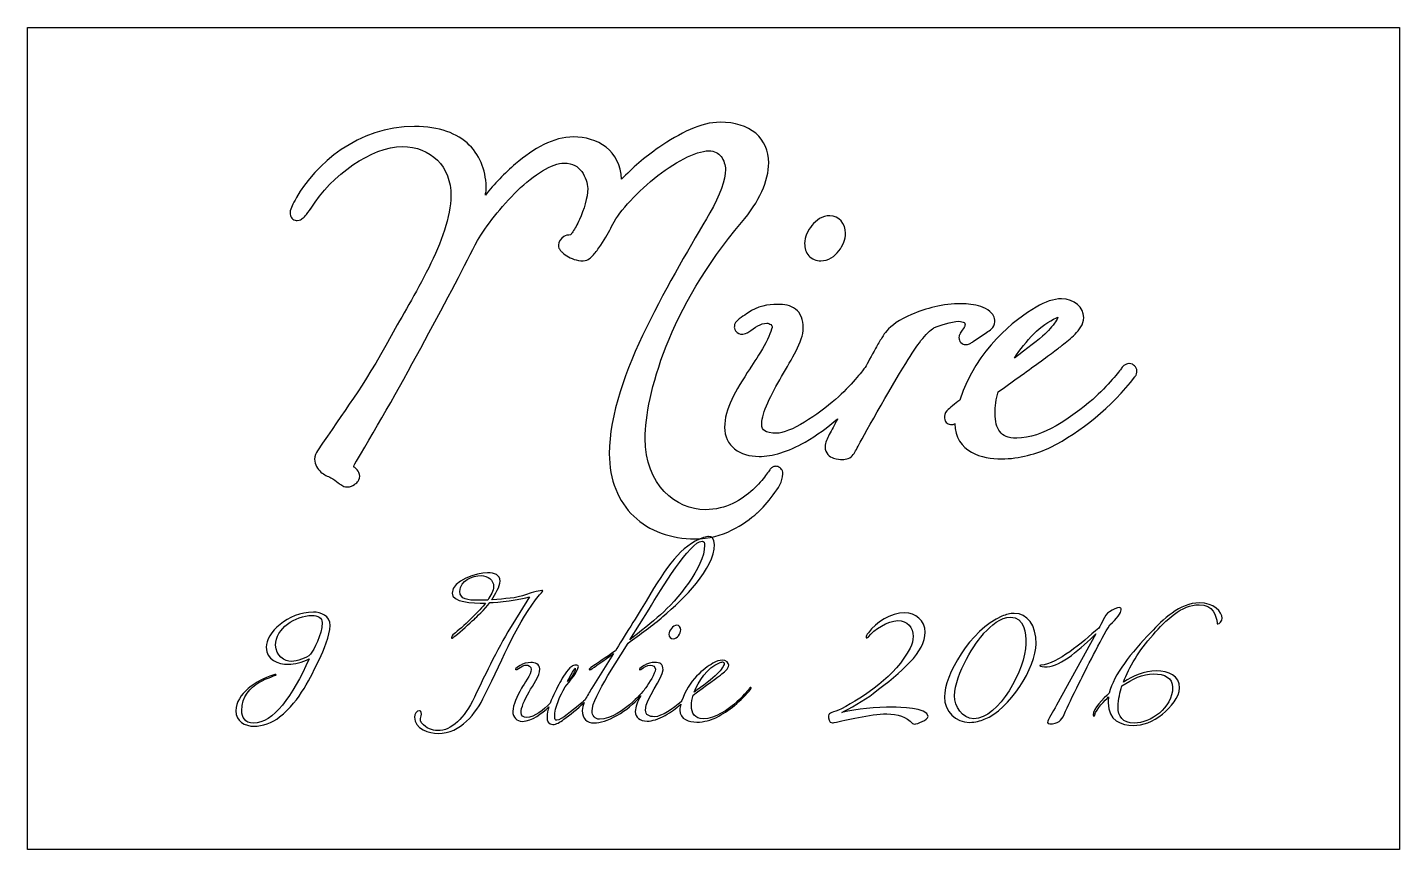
# Model space of a CAD drawing. Extents: x 22 to 207, y 150 to 255.
# Drawn here: x 155.94 to 205.85, y 149.66 to 179.58 of the extents above; entities that cross this region are included whole.
import ezdxf

# ---------------------------------------------------------------- set-up
doc = ezdxf.new("R2010")
doc.units = 0
doc.layers.add('Layer_1', color=7, linetype='CONTINUOUS')

msp = doc.modelspace()

# ---------------------------------------------------------------- linework, layer by layer
at = {"layer": 'Layer_1', "color": 1}
msp.add_lwpolyline([(155.935276, 179.578526), (205.850456, 179.578526), (205.850456, 149.663349), (155.935276, 149.663349), (155.935276, 179.578526)], close=True, dxfattribs=at)
at = {"layer": 'Layer_1', "color": 7}
for points in [[(181.134853, 176.130064), (181.134853, 176.130064)], [(185.128958, 172.727412), (185.128958, 172.727412)], [(189.921775, 169.525404), (189.921775, 169.525404)], [(193.549324, 169.702896), (193.549324, 169.702896)], [(193.423647, 169.032065), (193.423647, 169.032065)], [(190.3407, 168.146263), (190.828524, 168.478647), (190.830177, 168.479748)], [(193.565309, 168.005152), (193.57964, 168.017829)], [(180.476703, 160.884552), (180.476703, 160.884552)], [(180.710417, 161.053225), (180.710417, 161.053225)], [(172.670391, 159.734167), (172.670391, 159.734167)], [(172.436674, 159.631641), (172.436674, 159.631641)], [(174.195051, 158.85498), (173.596433, 157.882634)], [(166.33858, 158.303213), (166.33858, 158.303213)], [(177.848508, 157.293385), (178.550203, 158.415658)], [(187.857474, 158.2751), (187.857474, 158.2751)], [(191.835594, 158.256908), (191.835594, 158.256908)], [(195.657171, 158.471883), (195.657171, 158.471883)], [(198.576957, 158.640005), (198.576957, 158.640005)], [(166.282909, 158.181944), (166.282909, 158.181944)], [(179.562785, 157.826409), (179.562785, 157.826409)], [(191.695036, 158.12572), (191.695036, 158.12572)], [(194.806093, 157.508359), (193.375139, 154.9182)], [(177.259257, 156.797842), (176.464406, 155.535008)], [(177.053655, 155.993619), (177.782911, 157.171566)], [(175.864684, 156.264817), (175.864684, 156.264817)], [(181.223048, 156.489161), (181.223048, 156.489161)], [(196.902917, 156.058662), (196.902917, 156.058662)]]:
    msp.add_lwpolyline(points, dxfattribs=at)
for points in [[(170.015188, 175.974622), (167.953021, 175.974622), (166.404383, 174.588358), (165.722323, 173.388871)], [(172.009483, 175.299383), (171.577023, 175.725507), (170.913442, 175.974622), (170.015188, 175.974622)], [(181.134853, 176.130064), (180.446615, 176.130064), (179.65479, 175.724237), (178.907942, 175.211188)], [(182.426901, 175.727677), (182.116058, 175.991648), (181.674626, 176.130064), (181.134853, 176.130064)], [(182.900947, 174.653359), (182.900947, 175.07639), (182.737746, 175.463709), (182.426901, 175.727677)], [(166.254244, 172.997508), (166.994688, 174.20337), (168.459935, 175.244812), (169.570355, 175.244812)], [(169.570355, 175.244812), (170.614052, 175.244812), (171.340859, 174.5203), (171.340859, 173.452261)], [(172.626294, 173.674951), (172.626294, 174.287407), (172.441946, 174.873261), (172.009483, 175.299383)], [(175.797436, 175.596489), (175.068947, 175.596489), (174.346004, 175.17013), (173.691242, 174.615877)], [(176.990265, 175.216703), (176.650534, 175.48121), (176.218565, 175.596489), (175.797436, 175.596489)], [(177.547544, 174.058048), (177.525756, 174.560897), (177.313057, 174.965381), (176.990265, 175.216703)], [(178.907942, 175.211188), (178.388462, 174.854332), (177.936641, 174.450317), (177.547544, 174.058048)], [(178.731553, 174.078992), (179.443168, 174.658044), (180.258415, 175.088819), (180.71207, 175.088819)], [(180.71207, 175.088819), (180.935946, 175.088819), (181.069934, 175.005623), (181.170682, 174.878807)], [(181.170682, 174.878807), (181.271429, 174.75199), (181.326124, 174.571105), (181.326124, 174.408619)], [(173.691242, 174.615877), (173.285359, 174.2723), (172.92381, 173.877606), (172.59322, 173.480923)], [(173.762899, 173.642431), (174.362257, 174.22553), (175.023831, 174.643989), (175.463951, 174.643989)], [(175.463951, 174.643989), (175.771708, 174.643989), (175.95979, 174.517336), (176.100051, 174.332551)], [(176.100051, 174.332551), (176.23932, 174.149082), (176.311303, 173.899679), (176.321091, 173.712436)], [(181.326124, 174.408619), (181.326124, 174.041075), (181.123709, 173.460552), (180.757271, 172.835453)], [(181.911515, 172.479918), (182.557287, 173.241009), (182.900947, 173.992036), (182.900947, 174.653359)], [(176.321091, 173.712436), (176.319397, 173.398066), (176.178187, 172.943781), (176.015165, 172.586301)], [(177.186497, 172.333295), (177.387371, 172.773307), (178.019941, 173.499948), (178.731553, 174.078992)], [(165.720669, 173.385563), (165.653235, 173.261936), (165.601647, 173.164942), (165.563573, 173.082397)], [(165.722323, 173.388871), (165.721763, 173.387773), (165.721211, 173.38667), (165.720669, 173.385563)], [(171.340859, 173.452261), (171.340859, 172.69925), (170.986221, 171.746151), (170.531124, 170.827924)], [(172.305486, 171.823421), (172.615874, 172.336622), (173.164432, 173.060195), (173.762899, 173.642431)], [(172.59322, 173.480923), (172.597397, 173.547237), (172.626294, 173.608228), (172.626294, 173.674951)], [(165.491914, 172.829938), (165.491914, 172.819468), (165.484514, 172.794079), (165.506245, 172.727412)], [(165.563573, 173.082397), (165.525498, 172.99985), (165.491914, 172.940335), (165.491914, 172.829938)], [(165.506245, 172.727412), (165.51711, 172.694079), (165.541314, 172.64517), (165.589481, 172.607248)], [(165.932886, 172.624336), (165.969538, 172.651797), (166.001522, 172.681935), (166.035411, 172.717492)], [(166.035411, 172.717492), (166.103193, 172.788601), (166.175964, 172.88036), (166.249285, 172.990342)], [(166.249285, 172.990342), (166.250983, 172.992699), (166.252636, 172.995088), (166.254244, 172.997508)], [(180.755617, 172.832695), (180.113838, 171.704055), (179.20425, 170.214289), (178.452639, 168.660548)], [(180.757271, 172.835453), (180.756714, 172.834538), (180.756162, 172.833618), (180.755617, 172.832695)], [(185.128958, 172.727412), (184.849855, 172.727412), (184.628937, 172.560851), (184.472461, 172.370226)], [(185.694506, 172.09572), (185.694506, 172.426372), (185.460979, 172.727412), (185.128958, 172.727412)], [(165.589481, 172.607248), (165.637642, 172.569326), (165.701066, 172.553781), (165.745473, 172.553781)], [(165.745473, 172.553781), (165.872163, 172.553781), (165.896234, 172.596876), (165.932886, 172.624336)], [(176.015165, 172.586301), (175.933159, 172.406481), (175.846463, 172.248829), (175.778143, 172.144228)], [(176.790175, 171.652544), (176.964456, 171.911195), (177.118264, 172.183181), (177.186497, 172.333295)], [(178.408542, 164.623447), (178.408542, 166.185792), (179.277126, 169.38451), (181.911515, 172.479918)], [(184.472461, 172.370226), (184.315983, 172.179602), (184.208428, 171.955777), (184.208428, 171.717588)], [(167.900175, 163.792215), (169.505184, 166.44494), (171.477613, 170.190542), (172.305486, 171.823421)], [(175.443004, 171.96894), (175.342683, 171.905548), (175.254488, 171.791829), (175.254488, 171.65089)], [(175.696564, 172.034534), (175.606679, 172.022709), (175.514782, 172.014299), (175.443004, 171.96894)], [(175.697665, 172.035638), (175.695971, 172.033662), (175.69791, 172.035852), (175.696564, 172.034534)], [(175.778143, 172.144228), (175.743983, 172.091927), (175.713401, 172.052791), (175.697665, 172.035638)], [(184.208428, 171.717588), (184.208428, 171.553306), (184.25427, 171.393636), (184.360563, 171.272757)], [(185.454174, 171.448593), (185.603083, 171.642364), (185.694506, 171.868362), (185.694506, 172.09572)], [(175.254488, 171.65089), (175.254488, 171.558917), (175.283142, 171.526049), (175.303547, 171.493794)], [(175.303547, 171.493794), (175.323952, 171.461539), (175.345688, 171.436119), (175.370242, 171.410561)], [(175.370242, 171.410561), (175.41936, 171.359442), (175.480204, 171.310236), (175.5549, 171.263385)], [(175.5549, 171.263385), (175.704291, 171.169681), (175.910079, 171.085895), (176.153521, 171.085895)], [(176.377312, 171.168025), (176.430584, 171.206667), (176.476197, 171.251043), (176.521731, 171.300869)], [(176.521731, 171.300869), (176.612804, 171.400514), (176.703028, 171.523218), (176.790175, 171.652544)], [(184.360563, 171.272757), (184.466859, 171.151876), (184.630345, 171.085895), (184.795473, 171.085895)], [(184.795473, 171.085895), (185.079744, 171.085895), (185.305265, 171.254822), (185.454174, 171.448593)], [(170.531124, 170.827924), (170.076027, 169.9097), (169.528583, 169.025396), (169.166867, 168.35848)], [(176.153521, 171.085895), (176.262055, 171.085895), (176.324043, 171.129383), (176.377312, 171.168025)], [(183.216793, 169.502803), (182.872586, 169.502803), (182.489063, 169.428348), (182.151294, 169.194673)], [(183.881008, 169.326965), (183.693613, 169.471635), (183.46225, 169.502803), (183.216793, 169.502803)], [(184.159923, 168.648971), (184.159923, 168.935653), (184.068398, 169.182295), (183.881008, 169.326965)], [(189.921775, 169.525404), (189.219563, 169.525404), (188.628187, 169.359674), (188.097253, 169.129079)], [(192.629897, 169.403035), (191.841137, 168.929779), (190.486318, 167.922317), (189.850118, 166.015815)], [(190.61741, 169.418467), (190.381927, 169.497043), (190.123834, 169.525404), (189.921775, 169.525404)], [(190.947034, 169.244835), (190.848522, 169.328407), (190.73515, 169.379179), (190.61741, 169.418467)], [(191.131692, 168.871111), (191.131692, 169.02604), (191.04555, 169.161264), (190.947034, 169.244835)], [(192.634306, 169.405239), (192.632828, 169.40452), (192.631359, 169.403785), (192.629897, 169.403035)], [(193.549324, 169.702896), (193.265304, 169.702896), (192.966233, 169.594912), (192.634306, 169.405239)], [(194.359059, 169.027104), (194.359059, 169.381479), (194.026965, 169.702896), (193.549324, 169.702896)], [(181.71473, 168.861188), (181.694297, 168.836042), (181.65079, 168.814235), (181.65079, 168.693068)], [(181.771507, 168.92017), (181.752683, 168.903265), (181.735166, 168.88634), (181.71473, 168.861188)], [(181.89553, 169.018838), (181.850609, 168.985871), (181.809128, 168.953957), (181.771507, 168.92017)], [(182.151294, 169.194673), (182.084492, 169.150141), (181.984365, 169.084031), (181.89553, 169.018838)], [(182.144128, 168.478647), (182.428267, 168.668066), (182.597631, 168.817644), (182.83866, 168.817644)], [(182.83866, 168.817644), (182.878662, 168.817644), (182.941589, 168.796506), (182.980872, 168.765278)], [(182.980872, 168.765278), (183.020154, 168.734061), (183.02938, 168.707592), (183.02938, 168.693068)], [(188.097253, 169.129079), (187.654235, 168.94255), (187.365183, 168.734104), (187.195466, 168.53873)], [(188.913603, 168.642356), (189.102929, 168.737019), (189.548773, 168.884336), (189.81043, 168.884342)], [(189.81043, 168.884342), (189.897726, 168.884342), (189.974313, 168.86103), (190.009969, 168.838037)], [(190.009969, 168.838037), (190.045628, 168.815036), (190.0458, 168.816504), (190.045797, 168.782366)], [(190.045797, 168.782366), (190.045797, 168.7316), (190.018757, 168.673203), (190.024853, 168.679287)], [(191.006566, 168.608732), (191.063087, 168.660539), (191.131692, 168.760714), (191.131692, 168.871111)], [(191.839452, 167.546541), (192.251688, 168.180697), (192.802837, 168.775692), (193.371831, 169.013876)], [(193.372382, 168.925682), (193.278368, 168.782186), (193.131838, 168.603006), (192.940782, 168.41195)], [(193.371831, 169.013876), (193.376682, 169.015917), (193.381462, 169.018124), (193.386162, 169.020491)], [(193.423647, 169.032065), (193.404343, 168.987875), (193.411342, 168.98514), (193.372382, 168.925682)], [(193.386162, 169.020491), (193.405212, 169.03003), (193.406144, 169.025066), (193.423647, 169.032065)], [(194.043763, 168.415808), (194.202626, 168.574812), (194.359059, 168.766796), (194.359059, 169.027104)], [(169.166867, 168.35848), (168.083724, 166.36911), (167.493154, 165.693732), (166.486857, 164.173105)], [(178.452639, 168.660548), (177.701027, 167.106805), (177.100507, 165.490758), (177.100507, 164.067822)], [(181.65079, 168.693068), (181.65079, 168.681356), (181.637356, 168.619741), (181.696541, 168.532665)], [(181.696541, 168.532665), (181.755717, 168.445588), (181.866817, 168.417461), (181.92695, 168.417461)], [(181.92695, 168.417461), (181.947862, 168.417461), (182.047052, 168.428186), (182.119324, 168.464313)], [(182.119324, 168.464313), (182.12788, 168.468574), (182.136164, 168.473361), (182.144128, 168.478647)], [(183.02938, 168.693068), (183.02938, 168.621951), (182.909306, 168.296241), (182.737235, 167.992474)], [(183.899198, 167.815535), (184.047043, 168.111572), (184.159923, 168.379463), (184.159923, 168.648971)], [(187.014115, 168.284066), (186.945643, 168.173122), (186.867379, 168.038259), (186.788668, 167.898768)], [(187.195466, 168.53873), (187.123682, 168.465228), (187.080728, 168.392005), (187.014115, 168.284066)], [(188.440658, 168.186502), (188.601344, 168.397175), (188.791918, 168.584672), (188.908642, 168.639601)], [(188.908642, 168.639601), (188.910307, 168.640499), (188.911961, 168.641417), (188.913603, 168.642356)], [(189.82366, 168.292886), (189.82366, 168.287665), (189.822489, 168.281145), (189.825314, 168.255954)], [(189.850118, 168.410846), (189.839507, 168.385587), (189.82366, 168.375484), (189.82366, 168.292886)], [(189.825314, 168.255954), (189.827854, 168.23078), (189.837365, 168.16673), (189.894216, 168.109882)], [(189.8876, 168.48526), (189.872953, 168.459577), (189.860733, 168.436097), (189.850118, 168.410846)], [(190.007765, 168.659995), (189.956163, 168.595496), (189.916895, 168.53665), (189.8876, 168.48526)], [(190.024853, 168.679287), (190.018803, 168.673179), (190.013098, 168.666738), (190.007765, 168.659995)], [(190.830177, 168.479748), (190.896079, 168.523636), (190.950556, 168.557393), (191.006566, 168.608732)], [(192.940782, 168.41195), (192.772891, 168.244058), (192.261247, 167.871692), (191.839452, 167.546541)], [(193.57964, 168.017829), (193.714672, 168.131051), (193.88972, 168.261627), (194.043763, 168.415808)], [(182.737235, 167.992474), (182.565164, 167.688707), (182.356946, 167.37629), (182.223503, 167.176124)], [(183.371685, 166.877917), (183.559952, 167.200457), (183.751353, 167.519495), (183.899198, 167.815535)], [(186.788668, 167.898768), (186.638415, 167.632494), (186.492422, 167.360562), (186.408881, 167.20534)], [(188.04599, 167.608827), (188.13986, 167.749633), (188.279975, 167.975829), (188.440658, 168.186502)], [(189.894216, 168.109882), (189.951061, 168.053036), (190.015103, 168.04365), (190.040285, 168.04098)], [(190.040285, 168.04098), (190.06546, 168.03844), (190.07199, 168.039326), (190.077217, 168.039326)], [(190.077217, 168.039326), (190.165375, 168.039326), (190.194427, 168.062666), (190.230455, 168.080669)], [(190.230455, 168.080669), (190.266484, 168.098675), (190.300757, 168.119635), (190.339046, 168.145159)], [(190.339046, 168.145159), (190.339599, 168.145525), (190.34015, 168.145893), (190.3407, 168.146263)], [(192.721397, 167.377868), (192.953863, 167.547695), (193.156284, 167.696485), (193.304033, 167.806162)], [(193.304033, 167.806162), (193.377907, 167.861001), (193.437657, 167.905716), (193.481523, 167.939007)], [(193.481523, 167.939007), (193.503451, 167.955658), (193.521338, 167.969194), (193.535543, 167.980347)], [(193.535543, 167.980347), (193.545054, 167.987826), (193.555383, 167.996459), (193.565309, 168.005152)], [(186.233043, 164.491705), (186.537817, 165.057724), (187.71152, 167.107126), (188.04599, 167.608827)], [(191.247999, 166.314576), (191.731852, 166.659341), (192.279781, 167.055245), (192.721397, 167.377868)], [(195.863326, 167.304558), (195.802628, 167.268382), (195.768809, 167.224522), (195.736546, 167.176124)], [(196.018215, 167.345898), (196.00718, 167.345898), (195.92402, 167.340733), (195.863326, 167.304558)], [(196.213346, 167.262665), (196.168944, 167.307809), (196.10703, 167.345898), (196.018215, 167.345898)], [(196.293825, 167.06974), (196.293825, 167.156645), (196.257748, 167.21752), (196.213346, 167.262665)], [(182.221849, 167.173369), (181.684614, 166.345129), (181.295257, 165.696622), (181.295257, 165.023629)], [(182.223503, 167.176124), (182.222945, 167.17521), (182.222394, 167.174291), (182.221849, 167.173369)], [(182.647387, 165.157022), (182.647387, 165.554517), (182.995149, 166.232836), (183.371685, 166.877917)], [(186.382423, 167.176124), (186.323235, 167.087342), (185.892533, 166.538999), (185.333459, 166.043927)], [(186.408881, 167.20534), (186.400386, 167.195405), (186.387644, 167.183975), (186.382423, 167.176124)], [(193.165676, 164.305947), (194.244471, 164.856819), (195.376859, 165.763884), (196.223269, 166.861932)], [(195.736546, 167.176124), (195.677358, 167.087342), (195.246656, 166.538999), (194.687582, 166.043927)], [(196.223269, 166.861932), (196.232351, 166.873638), (196.240288, 166.886189), (196.24697, 166.899414)], [(196.24697, 166.899414), (196.258203, 166.921878), (196.267036, 166.934722), (196.279493, 166.972726)], [(196.279493, 166.972726), (196.291939, 167.010728), (196.293825, 167.059287), (196.293825, 167.06974)], [(191.13445, 165.535157), (191.13445, 165.780275), (191.178939, 166.065492), (191.247999, 166.314576)], [(185.333459, 166.043927), (185.019721, 165.773511), (184.60446, 165.456942), (184.202917, 165.213246)], [(189.850118, 166.015815), (189.67949, 165.886495), (189.488188, 165.737671), (189.382688, 165.632171)], [(194.687582, 166.043927), (193.898828, 165.364802), (192.856155, 164.632816), (191.925993, 164.632816)], [(184.223313, 164.490605), (184.659439, 164.746591), (185.041918, 165.026079), (185.405669, 165.337271)], [(185.400707, 165.327348), (185.292289, 165.110511), (185.187666, 164.924123), (185.106358, 164.764558)], [(185.405669, 165.337271), (185.403975, 165.333913), (185.402401, 165.330707), (185.400707, 165.327348)], [(189.29284, 165.401762), (189.29284, 165.39132), (189.285369, 165.366143), (189.307721, 165.298686)], [(189.382688, 165.632171), (189.305503, 165.554986), (189.29284, 165.422672), (189.29284, 165.401762)], [(189.307721, 165.298686), (189.318897, 165.264957), (189.34419, 165.215289), (189.392608, 165.177968)], [(191.311939, 164.870391), (191.196668, 165.0154), (191.13445, 165.244604), (191.13445, 165.535157)], [(181.295257, 165.023629), (181.295257, 164.707608), (181.430109, 164.423111), (181.660159, 164.239799)], [(182.756528, 164.894645), (182.682605, 164.942925), (182.647387, 164.9886), (182.647387, 165.157022)], [(183.194192, 164.810309), (182.982715, 164.810309), (182.83045, 164.846363), (182.756528, 164.894645)], [(184.202917, 165.213246), (183.801154, 164.969417), (183.40011, 164.810309), (183.194192, 164.810309)], [(185.106358, 164.764558), (185.02505, 164.604989), (184.95312, 164.489103), (184.95312, 164.312009)], [(189.392608, 165.177968), (189.441026, 165.14065), (189.502946, 165.126155), (189.546397, 165.126155)], [(189.546397, 165.126155), (189.653683, 165.126155), (189.652148, 165.150765), (189.667114, 165.159228)], [(189.667114, 165.159228), (189.66909, 165.160357), (189.66966, 165.160854), (189.671523, 165.161983)], [(189.671523, 165.161983), (189.671517, 165.16029), (189.670972, 165.1588), (189.670972, 165.157022)], [(189.670972, 165.157022), (189.670972, 164.67062), (189.935372, 164.312697), (190.272899, 164.124046)], [(191.925993, 164.632816), (191.597788, 164.632816), (191.42721, 164.725382), (191.311939, 164.870391)], [(180.601276, 162.03053), (179.531744, 162.03053), (178.408542, 162.926811), (178.408542, 164.623447)], [(181.660159, 164.239799), (181.890213, 164.05649), (182.199427, 163.969704), (182.549269, 163.969704)], [(182.549269, 163.969704), (183.028508, 163.969704), (183.615279, 164.139898), (184.222209, 164.490051)], [(184.222209, 164.490051), (184.222578, 164.490235), (184.222946, 164.490419), (184.223313, 164.490605)], [(184.95312, 164.312009), (184.95312, 164.210485), (184.994598, 164.106607), (185.056199, 164.038056)], [(185.974522, 164.038056), (186.060326, 164.149864), (186.112562, 164.272001), (186.232492, 164.490051)], [(186.232492, 164.490051), (186.232678, 164.490602), (186.232861, 164.491153), (186.233043, 164.491705)], [(191.369817, 163.880409), (192.015931, 163.880409), (192.663691, 164.067037), (193.159614, 164.303189)], [(193.159614, 164.303189), (193.161648, 164.304079), (193.163669, 164.304998), (193.165676, 164.305947)], [(166.486857, 164.173105), (166.436283, 164.097119), (166.381024, 163.986268), (166.381024, 163.867178)], [(166.381024, 163.867178), (166.381024, 163.667628), (166.491364, 163.501644), (166.613637, 163.398647)], [(167.811981, 163.583302), (167.813671, 163.607489), (167.813956, 163.654228), (167.898521, 163.789457)], [(167.898521, 163.789457), (167.899079, 163.790373), (167.89963, 163.791292), (167.900175, 163.792215)], [(177.100507, 164.067822), (177.100507, 163.114782), (177.430055, 162.328808), (177.992374, 161.790751)], [(185.056199, 164.038056), (185.117796, 163.969504), (185.190181, 163.932479), (185.255738, 163.908521)], [(185.255738, 163.908521), (185.386853, 163.860606), (185.505939, 163.858359), (185.585365, 163.858359)], [(185.585365, 163.858359), (185.648259, 163.858359), (185.718021, 163.862536), (185.793174, 163.893637)], [(185.793174, 163.893637), (185.868327, 163.924732), (185.931621, 163.98215), (185.974522, 164.038056)], [(190.272899, 164.124046), (190.610425, 163.935394), (191.010546, 163.880409), (191.369817, 163.880409)], [(166.613637, 163.398647), (166.729534, 163.301015), (166.857942, 163.241424), (166.974131, 163.194146)], [(167.819146, 163.57724), (167.813699, 163.581304), (167.816157, 163.580057), (167.811981, 163.583302)], [(167.928838, 163.482431), (167.884043, 163.532401), (167.845009, 163.557857), (167.819146, 163.57724)], [(168.023094, 163.244856), (168.023094, 163.342558), (167.973632, 163.43246), (167.928838, 163.482431)], [(167.939861, 163.039254), (167.975607, 163.079762), (168.023094, 163.138046), (168.023094, 163.244856)], [(182.787948, 163.271867), (182.679885, 163.130584), (182.524064, 162.943905), (182.323272, 162.758686)], [(182.915828, 163.446049), (182.883835, 163.401735), (182.841979, 163.342508), (182.787948, 163.271867)], [(182.959375, 163.504481), (182.944643, 163.485939), (182.93183, 163.468209), (182.915828, 163.446049)], [(182.988591, 163.537551), (182.973802, 163.522791), (182.966747, 163.513729), (182.959375, 163.504481)], [(183.023868, 163.567317), (183.004423, 163.553855), (182.995985, 163.544937), (182.988591, 163.537551)], [(183.066312, 163.590468), (183.046189, 163.581888), (183.033585, 163.574034), (183.023868, 163.567317)], [(183.061901, 162.566312), (183.244518, 162.816646), (183.412474, 163.045765), (183.412474, 163.333603)], [(183.103243, 163.603145), (183.088173, 163.599505), (183.076376, 163.594758), (183.066312, 163.590468)], [(183.158364, 163.609761), (183.158189, 163.609761), (183.118314, 163.606786), (183.103243, 163.603145)], [(183.312703, 163.557397), (183.26503, 163.594318), (183.202769, 163.609761), (183.158364, 163.609761)], [(183.39704, 163.439437), (183.385666, 163.472697), (183.360376, 163.520471), (183.312703, 163.557397)], [(183.412474, 163.333603), (183.412474, 163.345965), (183.419815, 163.372917), (183.39704, 163.439437)], [(166.974131, 163.194146), (167.074314, 163.138831), (167.162198, 163.072068), (167.243125, 163.010592)], [(167.243125, 163.010592), (167.28431, 162.979302), (167.323163, 162.949358), (167.369355, 162.921294)], [(167.369355, 162.921294), (167.415543, 162.893213), (167.46951, 162.857353), (167.568894, 162.857353)], [(167.568894, 162.857353), (167.705428, 162.857353), (167.757469, 162.899946), (167.83127, 162.947752)], [(167.83127, 162.947752), (167.868174, 162.971656), (167.904115, 162.998744), (167.939861, 163.039254)], [(182.323272, 162.758686), (181.921689, 162.388247), (181.350127, 162.03053), (180.601276, 162.03053)], [(182.493598, 161.918632), (182.663809, 162.076687), (182.879286, 162.315975), (183.061901, 162.566312)], [(177.992374, 161.790751), (178.554693, 161.252694), (179.339819, 160.967235), (180.223143, 160.967235)], [(180.223143, 160.967235), (181.237977, 160.967235), (182.001964, 161.49731), (182.486433, 161.912569)], [(182.486433, 161.912569), (182.488862, 161.914541), (182.491251, 161.916563), (182.493598, 161.918632)], [(180.532924, 161.015743), (179.681869, 160.707119), (179.21399, 160.005543), (178.437757, 158.69623)], [(178.550203, 158.415658), (178.97105, 159.107726), (180.046497, 160.884555), (180.476703, 160.884552)], [(180.570409, 160.735175), (180.570409, 159.930881), (179.531916, 158.715076), (178.970782, 158.210057)], [(179.055118, 158.144463), (179.812648, 158.789766), (180.925391, 159.865471), (180.925391, 160.763284)], [(180.476703, 160.884552), (180.542164, 160.884552), (180.570409, 160.828698), (180.570409, 160.735175)], [(180.710417, 161.053225), (180.691705, 161.053225), (180.598389, 161.043799), (180.532924, 161.015743)], [(180.925391, 160.763284), (180.925391, 160.969033), (180.841348, 161.053225), (180.710417, 161.053225)], [(172.670391, 159.734167), (172.296303, 159.734167), (171.38, 159.453799), (171.379995, 158.995537)], [(173.128452, 159.434856), (173.128452, 159.65931), (172.922901, 159.734167), (172.670391, 159.734167)], [(171.669936, 159.051762), (171.669936, 159.463262), (172.12805, 159.631641), (172.436674, 159.631641)], [(172.436674, 159.631641), (172.689184, 159.631641), (172.894735, 159.472411), (172.894735, 159.229254)], [(172.829141, 158.752451), (172.950719, 158.948849), (173.128452, 159.247813), (173.128452, 159.434856)], [(171.379995, 158.995537), (171.379995, 158.649508), (172.109107, 158.639985), (172.595424, 158.630633)], [(172.305486, 158.733711), (171.959453, 158.733711), (171.669936, 158.771196), (171.669936, 159.051762)], [(172.679761, 158.743081), (172.558182, 158.743081), (172.427065, 158.733711), (172.305486, 158.733711)], [(172.567312, 155.263812), (173.287433, 156.72276), (173.764485, 157.966665), (174.568776, 158.929943)], [(172.894735, 159.229254), (172.894735, 159.070267), (172.782636, 158.911421), (172.679761, 158.743081)], [(172.754727, 158.649375), (173.007237, 158.649375), (173.90513, 158.761457), (174.195051, 158.85498)], [(174.091975, 158.948686), (173.680478, 158.789696), (173.324808, 158.799212), (172.829141, 158.752451)], [(174.643742, 159.089244), (174.531517, 159.089244), (174.15744, 158.967389), (174.091975, 158.948686)], [(174.568776, 158.929943), (174.606184, 158.967352), (174.681224, 159.051815), (174.681224, 159.079874)], [(174.681224, 159.079874), (174.681224, 159.089216), (174.671798, 159.089244), (174.643742, 159.089244)], [(166.33858, 158.303213), (165.394005, 158.303213), (164.618238, 157.536564), (164.618238, 157.022186)], [(166.946572, 157.81704), (166.946572, 158.172425), (166.600443, 158.303213), (166.33858, 158.303213)], [(172.595424, 158.630633), (172.445787, 158.396828), (171.716274, 157.714107), (171.454408, 157.508359)], [(172.193591, 158.050756), (172.249705, 158.106868), (172.577035, 158.406215), (172.754727, 158.649375)], [(178.437757, 158.69623), (178.185245, 158.26603), (177.577363, 157.321217), (177.324853, 156.900368)], [(187.857474, 158.2751), (187.324396, 158.2751), (186.810162, 157.938655), (186.529596, 157.555214)], [(188.596654, 157.573953), (188.596654, 157.994803), (188.231563, 158.2751), (187.857474, 158.2751)], [(191.835594, 158.256908), (191.676607, 158.256908), (191.535987, 158.209947), (191.386353, 158.153832)], [(192.630448, 157.153377), (192.630448, 157.83609), (192.312558, 158.256908), (191.835594, 158.256908)], [(195.292816, 158.312582), (195.096421, 158.200357), (195.0214, 157.844912), (194.909172, 157.723333)], [(195.657171, 158.471883), (195.573001, 158.471883), (195.433101, 158.387402), (195.292816, 158.312582)], [(195.311559, 157.835782), (195.573421, 158.060233), (195.722765, 158.284673), (195.722765, 158.387549)], [(195.722765, 158.387549), (195.722765, 158.43431), (195.713282, 158.471883), (195.657171, 158.471883)], [(198.576957, 158.640005), (197.847483, 158.640005), (197.230594, 158.013489), (196.800391, 157.564583)], [(196.884174, 157.480247), (197.351785, 158.013322), (197.922264, 158.574411), (198.558215, 158.574408)], [(198.558215, 158.574408), (199.08194, 158.574408), (199.185005, 158.163239), (199.213061, 157.901376)], [(199.399923, 158.078868), (199.399923, 158.322025), (199.081977, 158.640005), (198.576957, 158.640005)], [(164.96385, 157.106523), (164.96385, 157.695712), (165.675014, 158.181944), (166.282909, 158.181944)], [(166.656631, 157.920118), (166.656631, 157.461857), (166.348283, 156.94742), (166.236055, 156.76973)], [(166.282909, 158.181944), (166.49801, 158.181944), (166.656631, 158.107161), (166.656631, 157.920118)], [(166.572847, 156.619799), (166.694426, 156.862956), (166.946572, 157.471007), (166.946572, 157.81704)], [(171.48252, 157.424576), (171.73503, 157.620974), (171.997195, 157.882416), (172.193591, 158.050756)], [(173.596433, 157.882634), (173.119469, 157.134454), (172.60509, 156.077346), (172.193591, 155.207588)], [(177.782911, 157.171566), (178.213114, 157.48954), (178.690383, 157.835841), (179.055118, 158.144463)], [(178.970782, 158.210057), (178.662158, 157.938841), (178.203891, 157.5646), (177.848508, 157.293385)], [(179.562785, 157.826409), (179.413148, 157.826409), (179.272847, 157.629918), (179.272847, 157.498989)], [(179.703346, 157.65829), (179.703346, 157.751812), (179.637603, 157.826409), (179.562785, 157.826409)], [(186.529596, 157.405833), (186.716639, 157.658343), (187.24026, 157.994532), (187.595645, 157.994532)], [(187.595645, 157.994532), (187.941678, 157.994532), (188.156785, 157.74253), (188.156785, 157.415203)], [(191.386353, 158.153832), (190.217323, 157.658165), (189.291736, 155.98384), (189.291736, 155.216957)], [(190.732063, 157.536471), (190.993926, 157.807684), (191.339651, 158.12572), (191.695036, 158.12572)], [(191.695036, 158.12572), (192.218762, 158.12572), (192.256173, 157.527465), (192.256173, 157.153377)], [(194.207474, 155.750535), (194.413223, 156.152682), (194.993582, 157.340112), (195.311559, 157.835782)], [(199.213061, 157.901376), (199.213061, 157.882665), (199.222462, 157.873264), (199.241173, 157.873264)], [(199.241173, 157.873264), (199.297287, 157.873264), (199.399923, 157.985346), (199.399923, 158.078868)], [(171.454408, 157.508359), (171.398294, 157.461598), (171.361255, 157.40578), (171.361255, 157.377721)], [(171.361255, 157.377721), (171.361255, 157.36838), (171.361283, 157.349609), (171.370625, 157.349609)], [(171.370625, 157.349609), (171.389336, 157.349609), (171.445112, 157.39652), (171.48252, 157.424576)], [(179.272847, 157.498989), (179.272847, 157.396114), (179.329255, 157.330867), (179.422778, 157.330869)], [(179.422778, 157.330869), (179.581765, 157.330869), (179.703346, 157.527358), (179.703346, 157.65829)], [(186.529596, 157.555214), (186.464129, 157.471044), (186.44526, 157.415149), (186.44526, 157.387091)], [(186.44526, 157.387091), (186.44526, 157.36838), (186.454661, 157.368351), (186.473372, 157.368351)], [(186.473372, 157.368351), (186.482713, 157.368351), (186.51089, 157.377778), (186.529596, 157.405833)], [(186.707089, 155.348145), (187.745184, 156.133734), (188.596654, 156.844479), (188.596654, 157.573953)], [(188.156785, 157.415203), (188.156785, 157.284272), (188.119156, 157.143714), (188.044336, 156.994077)], [(189.666011, 155.254439), (189.666011, 156.068083), (190.451497, 157.2372), (190.732063, 157.536471)], [(194.909172, 157.723333), (194.263871, 157.171552), (193.441117, 156.43281), (192.795813, 156.367343)], [(193.029527, 156.311672), (193.525196, 156.311672), (194.29172, 157.022045), (194.806093, 157.508359)], [(196.800391, 157.564583), (196.08962, 156.825757), (195.45344, 156.030878), (195.2851, 155.357518)], [(195.808755, 155.759905), (196.014504, 156.302336), (196.360449, 156.881707), (196.884174, 157.480247)], [(164.618238, 157.022186), (164.618238, 156.563925), (165.057743, 156.404825), (165.431831, 156.404825)], [(165.54373, 156.507904), (165.281867, 156.507904), (164.96385, 156.723081), (164.96385, 157.106523)], [(166.236055, 156.76973), (166.067715, 156.629446), (165.749481, 156.507904), (165.54373, 156.507904)], [(176.426924, 156.217966), (176.548502, 156.292783), (176.903874, 156.545332), (177.259257, 156.797842)], [(177.324853, 156.900368), (176.969468, 156.638505), (176.670293, 156.442143), (176.53937, 156.357973)], [(188.044336, 156.994077), (187.520614, 155.974684), (186.370327, 155.217211), (185.54733, 154.787009)], [(192.256173, 157.153377), (192.256173, 156.236858), (191.255619, 154.422104), (190.367158, 154.422104)], [(190.741433, 154.403364), (191.667302, 154.75875), (192.630448, 156.302325), (192.630448, 157.153377)], [(166.17983, 156.60106), (165.571938, 155.244985), (164.889084, 154.263354), (164.150257, 154.263354)], [(165.104408, 154.487701), (165.889996, 155.114299), (166.208112, 155.909031), (166.572847, 156.619799)], [(165.431831, 156.404825), (165.656285, 156.404825), (165.92732, 156.470128), (166.17983, 156.60106)], [(173.854401, 156.357973), (173.798286, 156.320565), (173.685731, 156.246041), (173.685731, 156.227335)], [(173.741952, 156.217966), (173.919645, 156.339544), (174.013317, 156.376716), (174.097487, 156.376716)], [(174.246867, 156.470422), (174.115936, 156.470422), (173.966626, 156.432793), (173.854401, 156.357973)], [(174.097487, 156.376716), (174.144249, 156.376716), (174.265607, 156.330191), (174.265607, 156.217966)], [(174.18127, 155.40437), (174.330905, 155.65688), (174.574287, 155.965484), (174.574287, 156.236705)], [(174.574287, 156.236705), (174.574287, 156.414395), (174.396504, 156.470422), (174.246867, 156.470422)], [(175.734046, 156.329861), (175.547003, 156.180224), (175.415773, 155.946911), (175.303547, 155.741162)], [(175.490959, 155.581862), (175.659299, 155.778261), (175.977132, 156.152702), (175.977132, 156.321042)], [(175.864684, 156.264817), (175.864684, 156.068422), (175.696341, 155.909023), (175.584115, 155.778094)], [(175.584115, 155.778094), (175.593457, 155.806147), (175.827275, 156.264817), (175.864684, 156.264817)], [(175.892796, 156.376716), (175.836682, 156.376716), (175.762104, 156.348578), (175.734046, 156.329861)], [(175.977132, 156.321042), (175.977132, 156.35845), (175.939557, 156.376716), (175.892796, 156.376716)], [(176.53937, 156.357973), (176.483256, 156.320565), (176.37125, 156.246041), (176.37125, 156.227335)], [(178.366098, 156.357973), (178.309984, 156.320565), (178.197417, 156.246041), (178.197425, 156.227335)], [(178.25365, 156.217966), (178.365875, 156.292783), (178.459531, 156.376716), (178.599812, 156.376716)], [(178.758562, 156.470422), (178.627631, 156.470422), (178.487677, 156.442149), (178.366098, 156.357973)], [(178.599812, 156.376716), (178.683982, 156.376716), (178.777305, 156.311505), (178.777305, 156.227335)], [(179.057873, 156.208593), (179.057873, 156.414342), (178.945605, 156.470422), (178.758562, 156.470422)], [(180.867513, 156.44231), (180.543225, 156.247737), (179.990011, 155.840939), (179.734216, 155.060411)], [(180.185108, 155.38563), (180.334745, 155.787777), (180.68971, 156.28334), (181.091857, 156.45168)], [(181.204306, 156.554758), (181.110783, 156.554758), (180.998444, 156.51713), (180.867513, 156.44231)], [(181.279269, 156.432937), (181.279269, 156.358117), (181.185783, 156.208813), (181.017443, 156.040473)], [(181.091857, 156.45168), (181.147971, 156.479732), (181.194989, 156.489161), (181.223048, 156.489161)], [(181.148081, 156.012361), (181.26966, 156.115237), (181.447392, 156.236412), (181.447392, 156.367343)], [(181.447392, 156.367343), (181.447392, 156.451513), (181.363295, 156.554756), (181.204306, 156.554758)], [(181.223048, 156.489161), (181.260456, 156.489161), (181.279269, 156.470337), (181.279269, 156.432937)], [(192.795813, 156.367343), (192.76776, 156.367343), (192.758331, 156.357973), (192.758328, 156.348603)], [(192.758328, 156.348603), (192.758328, 156.339262), (192.917301, 156.311672), (193.029527, 156.311672)], [(164.861325, 156.012361), (164.281488, 155.815965), (163.514704, 155.338643), (163.514704, 154.712045)], [(163.729678, 154.712045), (163.729678, 155.768846), (164.98259, 155.965617), (164.98259, 156.021731)], [(164.935738, 156.031103), (164.917027, 156.031103), (164.889383, 156.021731), (164.861325, 156.012361)], [(164.98259, 156.021731), (164.98259, 156.031072), (164.973167, 156.031103), (164.935738, 156.031103)], [(173.685731, 156.227335), (173.685731, 156.217994), (173.685759, 156.208593), (173.70447, 156.208593)], [(173.70447, 156.208593), (173.713812, 156.208593), (173.723263, 156.208627), (173.741952, 156.217966)], [(174.265607, 156.217966), (174.265607, 156.03092), (173.994245, 155.684642), (173.910075, 155.535008)], [(175.303547, 155.741162), (175.210024, 155.56347), (175.051435, 155.263829), (174.948562, 154.992613)], [(176.37125, 156.227335), (176.37125, 156.217994), (176.370671, 156.208593), (176.389439, 156.208593)], [(176.389439, 156.208593), (176.398781, 156.208593), (176.408235, 156.208627), (176.426924, 156.217966)], [(176.473776, 154.693302), (176.473776, 154.964521), (176.745031, 155.46054), (177.053655, 155.993619)], [(178.197425, 156.227335), (178.197425, 156.217994), (178.197456, 156.208593), (178.216168, 156.208593)], [(178.216168, 156.208593), (178.225509, 156.208593), (178.234964, 156.208627), (178.25365, 156.217966)], [(178.421769, 154.740157), (178.421769, 155.17036), (179.057873, 155.881263), (179.057873, 156.208593)], [(178.777305, 156.227335), (178.777305, 156.071207), (178.544753, 155.71981), (178.430039, 155.547688)], [(180.147626, 155.282551), (180.568476, 155.581823), (181.129376, 155.993658), (181.148081, 156.012361)], [(181.017443, 156.040473), (180.877159, 155.900189), (180.484379, 155.600732), (180.185108, 155.38563)], [(193.646338, 154.572034), (193.795972, 154.918067), (193.926906, 155.189404), (194.207474, 155.750535)], [(195.752531, 155.619344), (196.126619, 155.871854), (196.510123, 156.058662), (196.902917, 156.058662)], [(197.005993, 156.161741), (196.566437, 156.161741), (196.154788, 155.984359), (195.808755, 155.759905)], [(196.902917, 156.058662), (197.305064, 156.058662), (197.595244, 155.899819), (197.595242, 155.572492)], [(197.847701, 155.54438), (197.847701, 155.993289), (197.454898, 156.161741), (197.005993, 156.161741)], [(170.874532, 153.889079), (171.697529, 153.889079), (172.249335, 154.618508), (172.567312, 155.263812)], [(173.910075, 155.535008), (173.741735, 155.226384), (173.592575, 154.927112), (173.592575, 154.693302)], [(173.891883, 154.646451), (173.891883, 154.805441), (174.012931, 155.114449), (174.18127, 155.40437)], [(175.116685, 154.478328), (175.116685, 154.871122), (175.313267, 155.254535), (175.490959, 155.581862)], [(176.464406, 155.535008), (176.382313, 155.394966), (176.293724, 155.255021), (176.226281, 155.114982)], [(177.381075, 154.543925), (177.719784, 154.742731), (177.983114, 154.951098), (178.248688, 155.252785)], [(178.419015, 155.535008), (178.381606, 155.478893), (178.204111, 155.254566), (177.960954, 155.039465)], [(178.248688, 155.252785), (178.12547, 155.038951), (178.048048, 154.855899), (178.048048, 154.683933)], [(178.430039, 155.547688), (178.426341, 155.543737), (178.423756, 155.542091), (178.419015, 155.535008)], [(180.091402, 154.899457), (180.091402, 155.021039), (180.110226, 155.160973), (180.147626, 155.282551)], [(180.998701, 154.468958), (181.438256, 154.693412), (181.905583, 155.06736), (182.251615, 155.516268)], [(182.204761, 155.535008), (182.167352, 155.478893), (181.989857, 155.254566), (181.746703, 155.039465)], [(182.242243, 155.56312), (182.232901, 155.56312), (182.22345, 155.563052), (182.204761, 155.535008)], [(182.260985, 155.54438), (182.260985, 155.553722), (182.251612, 155.56312), (182.242243, 155.56312)], [(182.251615, 155.516268), (182.260957, 155.534979), (182.260985, 155.535039), (182.260985, 155.54438)], [(185.556703, 154.65582), (185.809213, 154.768046), (186.379759, 155.095636), (186.707089, 155.348145)], [(190.367158, 154.422104), (189.927603, 154.422104), (189.666011, 154.880351), (189.666011, 155.254439)], [(195.2851, 155.357518), (195.060646, 155.15177), (194.705221, 154.796472), (194.705221, 154.562665)], [(195.61252, 154.843233), (195.61252, 155.17056), (195.687067, 155.376181), (195.752531, 155.619344)], [(197.595242, 155.572492), (197.595242, 154.80561), (196.772256, 154.263354), (196.201769, 154.263354)], [(197.220967, 154.590777), (197.520238, 154.843287), (197.847701, 155.217053), (197.847701, 155.54438)], [(172.193591, 155.207588), (171.819502, 154.431352), (171.370712, 153.992158), (170.85634, 153.992158)], [(173.938187, 154.328951), (174.312275, 154.328951), (174.639848, 154.628154), (174.90171, 154.852603)], [(174.948562, 154.992613), (174.733461, 154.758809), (174.3687, 154.468958), (174.097487, 154.468958)], [(174.90171, 154.852603), (174.873658, 154.749727), (174.836116, 154.609259), (174.836116, 154.478328)], [(175.986502, 154.908827), (175.799456, 154.759193), (175.341286, 154.365882), (175.191649, 154.365882)], [(175.453477, 154.403364), (175.660535, 154.552188), (175.953126, 154.797637), (176.184388, 155.010252)], [(176.226281, 155.114982), (176.151859, 155.046803), (176.068835, 154.974695), (175.986502, 154.908827)], [(176.184388, 155.010252), (176.146872, 154.913978), (176.118243, 154.817689), (176.118243, 154.721415)], [(177.960954, 155.039465), (177.633624, 154.758899), (177.175177, 154.403364), (176.744974, 154.403364)], [(178.749192, 154.49707), (178.552797, 154.49707), (178.421769, 154.553114), (178.421769, 154.740157)], [(179.712716, 155.039465), (179.441503, 154.805661), (179.001702, 154.49707), (178.749192, 154.49707)], [(179.13284, 154.543925), (179.346363, 154.669251), (179.529732, 154.79681), (179.702796, 154.949619)], [(179.702796, 154.949619), (179.686145, 154.875542), (179.670826, 154.807433), (179.670826, 154.740157)], [(179.670826, 154.740157), (179.670826, 154.394124), (180.007071, 154.300839), (180.287634, 154.300839)], [(179.734216, 155.060411), (179.726511, 155.053469), (179.720562, 155.046379), (179.712716, 155.039465)], [(180.52135, 154.422104), (180.203376, 154.422104), (180.091402, 154.628245), (180.091402, 154.899457)], [(181.746703, 155.039465), (181.41002, 154.749546), (180.960906, 154.422104), (180.52135, 154.422104)], [(185.54733, 154.787009), (185.238706, 154.618669), (185.0799, 154.67482), (185.0799, 154.525183)], [(187.436895, 154.843233), (186.754183, 154.843233), (186.14589, 154.777399), (185.556703, 154.65582)], [(188.69918, 154.50644), (188.69918, 154.84312), (187.605235, 154.843227), (187.436895, 154.843233)], [(189.291736, 155.216957), (189.291736, 154.683879), (189.712741, 154.291466), (190.208408, 154.291466)], [(193.375139, 154.9182), (193.234858, 154.66569), (193.048269, 154.403692), (193.048269, 154.291466)], [(194.761445, 154.562665), (194.81756, 154.768413), (195.135427, 155.104732), (195.266358, 155.216957)], [(195.266358, 155.216957), (195.257016, 155.14214), (195.247618, 155.067442), (195.247618, 155.001983)], [(195.247618, 155.001983), (195.247618, 154.366029), (195.724755, 154.17902), (196.17366, 154.17902)], [(196.201769, 154.263354), (195.762214, 154.263354), (195.61252, 154.506553), (195.61252, 154.843233)], [(163.514704, 154.712045), (163.514704, 154.328604), (163.85104, 154.150908), (164.178369, 154.150908)], [(164.150257, 154.263354), (163.850986, 154.263354), (163.729678, 154.487591), (163.729678, 154.712045)], [(164.178369, 154.150908), (164.486994, 154.150908), (164.842546, 154.281952), (165.104408, 154.487701)], [(170.201497, 154.712045), (170.079918, 154.712045), (170.014635, 154.609259), (170.014635, 154.478328)], [(170.014635, 154.478328), (170.014635, 154.057478), (170.556558, 153.889079), (170.874532, 153.889079)], [(170.267091, 154.590777), (170.267091, 154.684297), (170.2389, 154.712045), (170.201497, 154.712045)], [(170.229609, 154.384622), (170.229609, 154.450086), (170.267091, 154.506607), (170.267091, 154.590777)], [(170.276464, 154.272726), (170.239055, 154.319488), (170.229609, 154.356563), (170.229609, 154.384622)], [(170.85634, 153.992158), (170.659941, 153.992158), (170.444803, 154.066978), (170.276464, 154.272726)], [(173.592575, 154.693302), (173.592575, 154.478201), (173.732436, 154.328951), (173.938187, 154.328951)], [(174.097487, 154.468958), (173.975909, 154.468958), (173.891883, 154.534225), (173.891883, 154.646451)], [(174.836116, 154.478328), (174.836116, 154.338047), (174.882751, 154.216502), (175.051091, 154.216502)], [(175.051091, 154.216502), (175.163319, 154.216502), (175.303843, 154.291139), (175.453477, 154.403364)], [(175.191649, 154.365882), (175.135534, 154.365882), (175.116685, 154.412864), (175.116685, 154.478328)], [(176.118243, 154.721415), (176.118243, 154.422143), (176.277527, 154.272726), (176.548742, 154.272726)], [(176.744974, 154.403364), (176.576634, 154.403364), (176.473776, 154.543671), (176.473776, 154.693302)], [(176.548742, 154.272726), (176.763844, 154.272726), (177.053748, 154.356879), (177.381075, 154.543925)], [(178.048048, 154.683933), (178.048048, 154.468831), (178.216131, 154.33832), (178.477994, 154.33832)], [(178.477994, 154.33832), (178.655686, 154.33832), (178.889683, 154.403635), (179.13284, 154.543925)], [(180.287634, 154.300839), (180.540146, 154.300839), (180.802305, 154.375438), (180.998701, 154.468958)], [(185.0799, 154.525183), (185.0799, 154.459718), (185.080179, 154.272726), (185.22046, 154.272726)], [(185.22046, 154.272726), (185.239172, 154.272726), (185.257448, 154.272755), (185.285504, 154.282096)], [(185.285504, 154.282096), (185.706354, 154.366266), (186.576583, 154.600147), (187.203182, 154.600147)], [(187.203182, 154.600147), (187.586623, 154.600147), (187.913589, 154.487788), (188.138043, 154.253984)], [(188.138043, 154.253984), (188.156754, 154.235273), (188.184951, 154.225872), (188.213007, 154.225872)], [(188.213007, 154.225872), (188.287827, 154.225872), (188.69918, 154.384859), (188.69918, 154.50644)], [(190.208408, 154.291466), (190.414156, 154.291466), (190.601148, 154.34725), (190.741433, 154.403364)], [(193.048269, 154.291466), (193.048269, 154.254057), (193.066585, 154.235242), (193.122683, 154.235242)], [(193.122683, 154.235242), (193.421954, 154.235242), (193.552815, 154.356933), (193.646338, 154.572034)], [(194.705221, 154.562665), (194.705221, 154.534612), (194.714622, 154.515813), (194.733333, 154.515813)], [(194.733333, 154.515813), (194.742675, 154.515813), (194.752104, 154.525239), (194.761445, 154.562665)], [(196.17366, 154.17902), (196.50099, 154.17902), (196.87494, 154.300855), (197.220967, 154.590777)]]:
    msp.add_open_spline(points, degree=3, dxfattribs=at)

doc.saveas('drawing.dxf')
